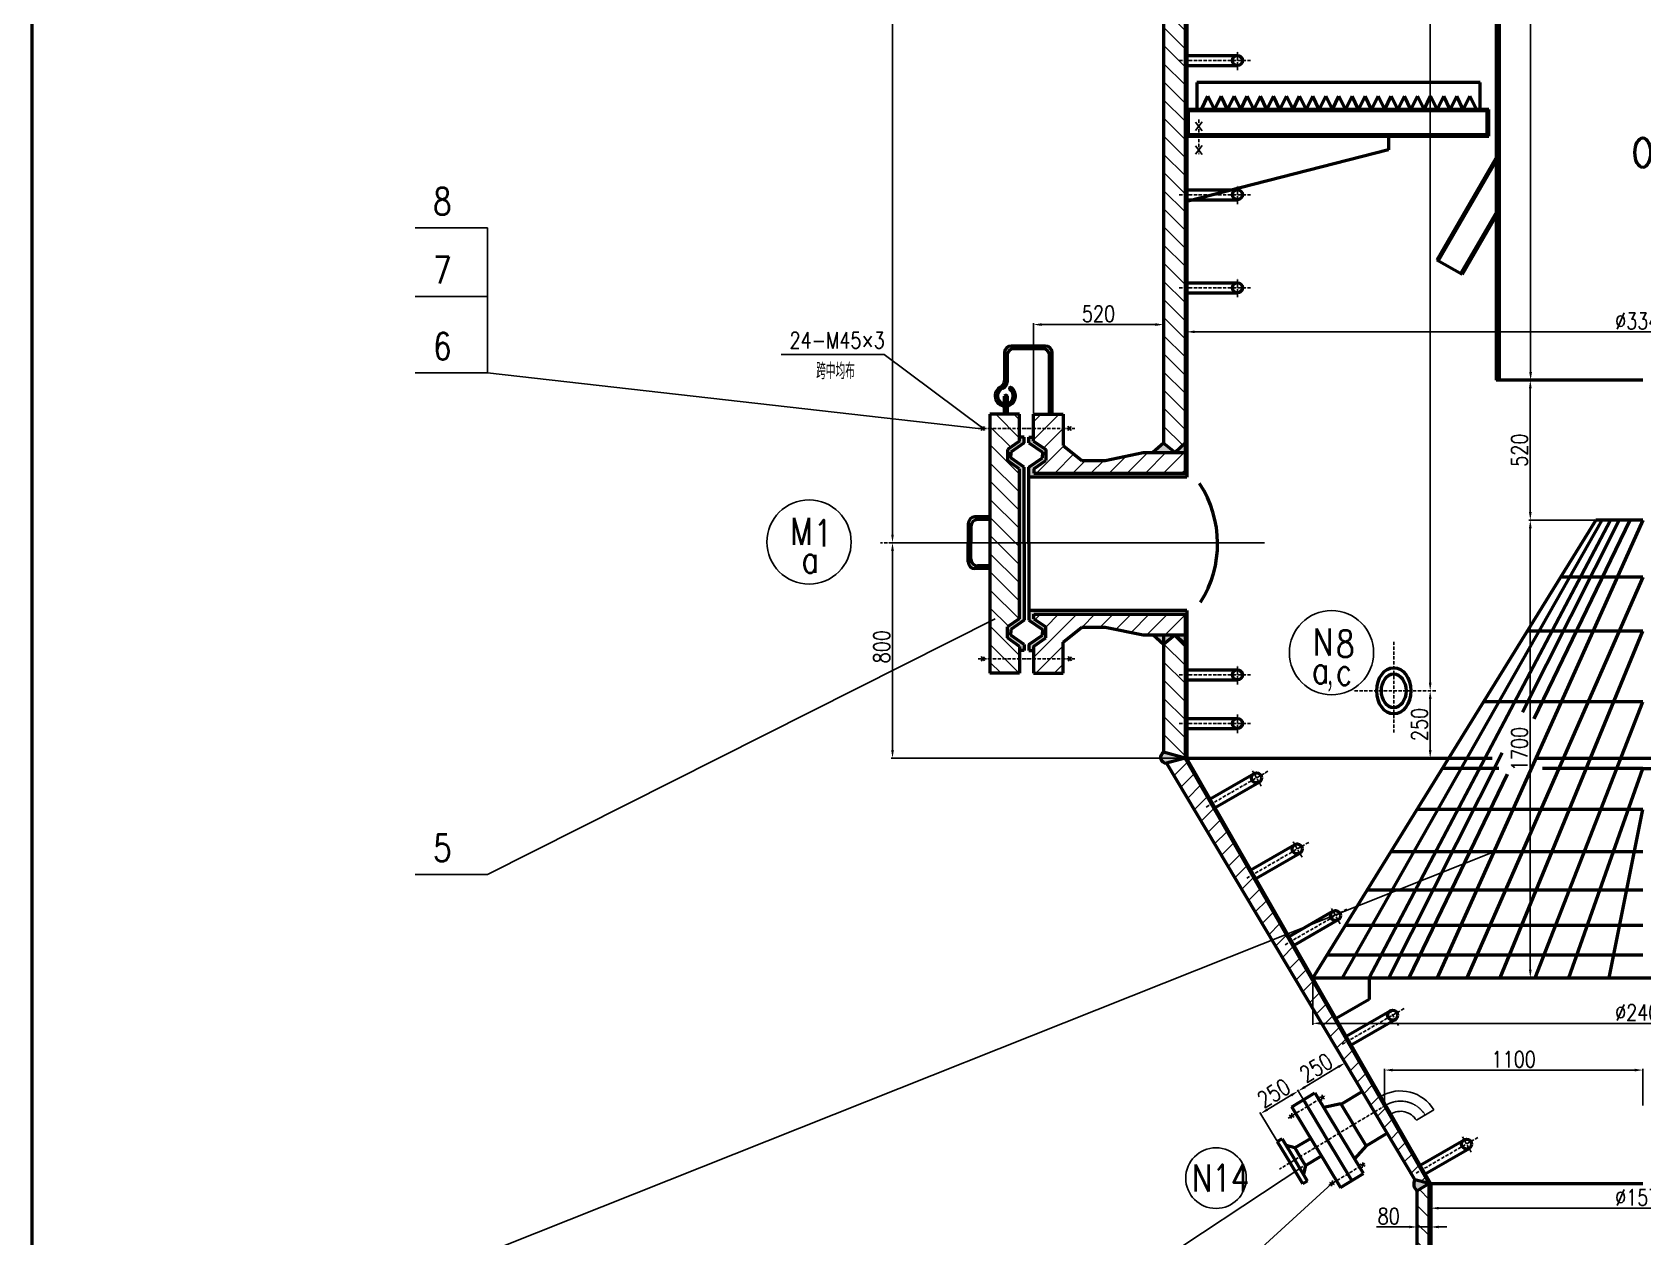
# Model space of a CAD drawing. Header units: millimetres. Extents: x -5045 to 12730, y -27160 to 3914.
# Drawn here: x -5045 to 937, y -21536 to -17061 of the extents above; entities that cross this region are included whole.
import ezdxf

# ---------------------------------------------------------------- set-up
doc = ezdxf.new("R2010")
doc.units = ezdxf.units.MM
doc.linetypes.add('ACAD_ISO10W100', pattern=[18, 12, -3, 0, -3])
doc.linetypes.add('G', pattern=[2, 1.25, -0.25, 0.25, -0.25])
doc.layers.add('中心线', color=1, linetype='ACAD_ISO10W100')
doc.layers.add('细实线', color=3, linetype='Continuous')
doc.layers.add('轮廓线', color=6, linetype='Continuous', lineweight=50)
doc.styles.add('100', font='txt.shx', dxfattribs={"width": 0.8, "height": 100, "bigfont": 'gbcbig.shx'})
doc.styles.get("Standard").update_dxf_attribs({"font": 'txt.shx', "width": 0.8, "height": 60, "bigfont": 'gbcbig.shx'})
doc.dimstyles.new('ISO-25', dxfattribs={"dimtxt": 2.5, "dimasz": 30, "dimexe": 5, "dimexo": 2, "dimgap": 10, "dimtad": 1, "dimdsep": 46, "dimtxsty": 'Standard', "dimcen": 2.5, "dimadec": 0, "dimazin": 0, "dimtfac": 1, "dimtmove": 0, "dimatfit": 3, "dimfxl": 0, "dimarcsym": 0})
pattern_1 = [(135, (936.746, -20573.98), (-33.67596, -33.67596), [])]

# ---------------------------------------------------------------- blocks, each defined once
blk = doc.blocks.new('*D24')
at = {"layer": 'Defpoints', "color": 0}
for p in [(-843.3, -18147.4), (-1326.1, -18480.2), (-843.3, -18480.2)]:
    blk.add_point(p, dxfattribs=at)
at = {"layer": '细实线', "color": 0, "lineweight": -2}
for p, q in [((-1326.1, -18478.2), (-1326.1, -18142.4)), ((-1296.1, -18147.4), (-873.3, -18147.4)), ((-843.3, -18478.2), (-843.3, -18142.4))]:
    blk.add_line(p, q, dxfattribs=at)
at = {"layer": '细实线', "color": 0}
for points in [[(-1296.1, -18142.4), (-1296.1, -18152.4), (-1326.1, -18147.4)], [(-873.3, -18142.4), (-873.3, -18152.4), (-843.3, -18147.4)]]:
    blk.add_solid(points, dxfattribs=at)
at = {"layer": '细实线', "color": 0, "insert": (-1084.7, -18107.4), "char_height": 60, "attachment_point": 5}
blk.add_mtext('520', dxfattribs=at)
blk = doc.blocks.new('*D30')
at = {"layer": 'Defpoints', "color": 0}
for p in [(-343.3, -20994.8), (-134.4, -20946.7), (-309.1, -21051.6)]:
    blk.add_point(p, dxfattribs=at)
at = {"layer": '轮廓线', "color": 0, "lineweight": -2}
for p, q in [((-194.3, -20905.2), (-317.6, -20979.3)), ((-135.4, -20945), (-171.1, -20885.5)), ((-310.1, -21049.9), (-345.8, -20990.5))]:
    blk.add_line(p, q, dxfattribs=at)
at = {"layer": '轮廓线', "color": 0}
for points in [[(-196.9, -20901), (-191.7, -20909.5), (-168.6, -20889.8)], [(-320.1, -20975), (-315, -20983.6), (-343.3, -20994.8)]]:
    blk.add_solid(points, dxfattribs=at)
at = {"layer": '轮廓线', "color": 0, "insert": (-276.5, -20908), "char_height": 60, "attachment_point": 5, "rotation": 31}
blk.add_mtext('250', dxfattribs=at)
blk = doc.blocks.new('*D31')
at = {"layer": 'Defpoints', "color": 0}
for p in [(-309.1, -21051.6), (-483.1, -21078.8), (-420.8, -21182.4)]:
    blk.add_point(p, dxfattribs=at)
at = {"layer": '轮廓线', "color": 0, "lineweight": -2}
for p, q in [((-310.1, -21049.9), (-345.8, -20990.5)), ((-369, -21010.2), (-457.4, -21063.3)), ((-421.8, -21180.7), (-485.7, -21074.5))]:
    blk.add_line(p, q, dxfattribs=at)
at = {"layer": '轮廓线', "color": 0}
for points in [[(-371.6, -21005.9), (-366.4, -21014.5), (-343.3, -20994.8)], [(-459.9, -21059), (-454.8, -21067.6), (-483.1, -21078.8)]]:
    blk.add_solid(points, dxfattribs=at)
at = {"layer": '轮廓线', "color": 0, "insert": (-433.8, -21002.5), "char_height": 60, "attachment_point": 5, "rotation": 31}
blk.add_mtext('250', dxfattribs=at)
blk = doc.blocks.new('*D43')
at = {"layer": 'Defpoints', "color": 0}
for p in [(149.2, -21393.7), (1724.2, -21393.7), (1724.2, -21429.8)]:
    blk.add_point(p, dxfattribs=at)
at = {"layer": '细实线', "color": 0, "lineweight": -2}
for p, q in [((149.2, -21395.7), (149.2, -21434.8)), ((1724.2, -21395.7), (1724.2, -21434.8)), ((179.2, -21429.8), (1694.2, -21429.8))]:
    blk.add_line(p, q, dxfattribs=at)
at = {"layer": '细实线', "color": 0}
for points in [[(179.2, -21424.8), (179.2, -21434.8), (149.2, -21429.8)], [(1694.2, -21424.8), (1694.2, -21434.8), (1724.2, -21429.8)]]:
    blk.add_solid(points, dxfattribs=at)
at = {"layer": '细实线', "color": 0, "insert": (936.7, -21389.8), "char_height": 60, "attachment_point": 5}
blk.add_mtext('%%C1575', dxfattribs=at)
blk = doc.blocks.new('*D44')
at = {"layer": 'Defpoints', "color": 0}
for p in [(99.2, -21470.3), (149.2, -21470.3), (99.2, -21499.5)]:
    blk.add_point(p, dxfattribs=at)
at = {"layer": '细实线', "color": 0, "lineweight": -2}
for p, q in [((99.2, -21472.3), (99.2, -21504.5)), ((149.2, -21472.3), (149.2, -21504.5)), ((69.2, -21499.5), (-52.8, -21499.5)), ((149.2, -21499.5), (99.2, -21499.5)), ((179.2, -21499.5), (209.2, -21499.5))]:
    blk.add_line(p, q, dxfattribs=at)
at = {"layer": '细实线', "color": 0}
for points in [[(69.2, -21494.5), (69.2, -21504.5), (99.2, -21499.5)], [(179.2, -21494.5), (179.2, -21504.5), (149.2, -21499.5)]]:
    blk.add_solid(points, dxfattribs=at)
at = {"layer": '细实线', "color": 0, "insert": (-6.8, -21459.5), "char_height": 60, "attachment_point": 5}
blk.add_mtext('80', dxfattribs=at)
blk = doc.blocks.new('*D45')
at = {"layer": 'Defpoints', "color": 0}
for p in [(936.7, -20916.7), (-22.2, -21049.9), (936.7, -21049.9)]:
    blk.add_point(p, dxfattribs=at)
at = {"layer": '细实线', "color": 0, "lineweight": -2}
for p, q in [((-22.2, -21047.9), (-22.2, -20911.7)), ((7.8, -20916.7), (906.7, -20916.7)), ((936.7, -21047.9), (936.7, -20911.7))]:
    blk.add_line(p, q, dxfattribs=at)
at = {"layer": '细实线', "color": 0}
for points in [[(7.8, -20911.7), (7.8, -20921.7), (-22.2, -20916.7)], [(906.7, -20911.7), (906.7, -20921.7), (936.7, -20916.7)]]:
    blk.add_solid(points, dxfattribs=at)
at = {"layer": '细实线', "color": 0, "insert": (457.3, -20876.7), "char_height": 60, "attachment_point": 5}
blk.add_mtext('1100', dxfattribs=at)
blk = doc.blocks.new('*D46')
at = {"layer": 'Defpoints', "color": 0}
for p in [(-289.2, -20574), (2162.7, -20574), (2162.7, -20743.1)]:
    blk.add_point(p, dxfattribs=at)
at = {"layer": '细实线', "color": 0, "lineweight": -2}
for p, q in [((-289.2, -20576), (-289.2, -20748.1)), ((2162.7, -20576), (2162.7, -20748.1)), ((-259.2, -20743.1), (2132.7, -20743.1))]:
    blk.add_line(p, q, dxfattribs=at)
at = {"layer": '细实线', "color": 0}
for points in [[(-259.2, -20738.1), (-259.2, -20748.1), (-289.2, -20743.1)], [(2132.7, -20738.1), (2132.7, -20748.1), (2162.7, -20743.1)]]:
    blk.add_solid(points, dxfattribs=at)
at = {"layer": '细实线', "color": 0, "insert": (936.7, -20703.1), "char_height": 60, "attachment_point": 5}
blk.add_mtext('%%C2400', dxfattribs=at)
blk = doc.blocks.new('*D50')
at = {"layer": 'Defpoints', "color": 0}
for p in [(518.9, -18874), (849.2, -18874), (748.5, -20574)]:
    blk.add_point(p, dxfattribs=at)
at = {"layer": '细实线', "color": 0, "lineweight": -2}
for p, q in [((847.2, -18874), (513.9, -18874)), ((518.9, -20544), (518.9, -18904)), ((746.5, -20574), (513.9, -20574))]:
    blk.add_line(p, q, dxfattribs=at)
at = {"layer": '细实线', "color": 0}
for points in [[(513.9, -18904), (523.9, -18904), (518.9, -18874)], [(513.9, -20544), (523.9, -20544), (518.9, -20574)]]:
    blk.add_solid(points, dxfattribs=at)
at = {"layer": '细实线', "color": 0, "insert": (478.9, -19724), "char_height": 60, "attachment_point": 5, "rotation": 90}
blk.add_mtext('1700', dxfattribs=at)
blk = doc.blocks.new('*D52')
at = {"layer": 'Defpoints', "color": 0}
for p in [(518.9, -18354), (518.9, -18354), (518.9, -18874)]:
    blk.add_point(p, dxfattribs=at)
at = {"layer": '细实线', "color": 0, "lineweight": -2}
for p, q in [((516.9, -18354), (513.9, -18354)), ((518.9, -18844), (518.9, -18384)), ((520.9, -18874), (523.9, -18874))]:
    blk.add_line(p, q, dxfattribs=at)
at = {"layer": '细实线', "color": 0}
for points in [[(513.9, -18384), (523.9, -18384), (518.9, -18354)], [(513.9, -18844), (523.9, -18844), (518.9, -18874)]]:
    blk.add_solid(points, dxfattribs=at)
at = {"layer": '细实线', "color": 0, "insert": (478.9, -18614), "char_height": 60, "attachment_point": 5, "rotation": 90}
blk.add_mtext('520', dxfattribs=at)
blk = doc.blocks.new('*D53')
at = {"layer": 'Defpoints', "color": 0}
for p in [(147.2, -19508), (147.2, -19508), (147.2, -19758)]:
    blk.add_point(p, dxfattribs=at)
at = {"layer": '细实线', "color": 0, "lineweight": -2}
for p, q in [((145.2, -19508), (142.2, -19508)), ((147.2, -19728), (147.2, -19538)), ((145.2, -19758), (142.2, -19758))]:
    blk.add_line(p, q, dxfattribs=at)
at = {"layer": '细实线', "color": 0}
for points in [[(142.2, -19538), (152.2, -19538), (147.2, -19508)], [(142.2, -19728), (152.2, -19728), (147.2, -19758)]]:
    blk.add_solid(points, dxfattribs=at)
at = {"layer": '细实线', "color": 0, "insert": (107.2, -19633), "char_height": 60, "attachment_point": 5, "rotation": 90}
blk.add_mtext('250', dxfattribs=at)
blk = doc.blocks.new('*D54')
at = {"layer": 'Defpoints', "color": 0}
for p in [(139.8, -14008), (147.2, -14008), (147.2, -19508)]:
    blk.add_point(p, dxfattribs=at)
at = {"layer": '细实线', "color": 0, "lineweight": -2}
for p, q in [((141.8, -14008), (152.2, -14008)), ((147.2, -19478), (147.2, -14038)), ((145.2, -19508), (142.2, -19508))]:
    blk.add_line(p, q, dxfattribs=at)
at = {"layer": '细实线', "color": 0}
for points in [[(142.2, -14038), (152.2, -14038), (147.2, -14008)], [(142.2, -19478), (152.2, -19478), (147.2, -19508)]]:
    blk.add_solid(points, dxfattribs=at)
at = {"layer": '细实线', "color": 0, "insert": (94.4, -16872.5), "char_height": 60, "attachment_point": 5, "rotation": 90}
blk.add_mtext('5500', dxfattribs=at)
blk = doc.blocks.new('*D63')
at = {"layer": 'Defpoints', "color": 0}
for p in [(-757.3, -18150), (-757.3, -18174.4), (2630.7, -18150)]:
    blk.add_point(p, dxfattribs=at)
at = {"layer": '细实线', "color": 0, "lineweight": -2}
for p, q in [((-757.3, -18152), (-757.3, -18179.4)), ((2600.7, -18174.4), (-727.3, -18174.4)), ((2630.7, -18152), (2630.7, -18179.4))]:
    blk.add_line(p, q, dxfattribs=at)
at = {"layer": '细实线', "color": 0}
for points in [[(-727.3, -18169.4), (-727.3, -18179.4), (-757.3, -18174.4)], [(2600.7, -18169.4), (2600.7, -18179.4), (2630.7, -18174.4)]]:
    blk.add_solid(points, dxfattribs=at)
at = {"layer": '细实线', "color": 0, "insert": (936.7, -18134.4), "char_height": 60, "attachment_point": 5}
blk.add_mtext('%%C3340', dxfattribs=at)
blk = doc.blocks.new('*D70')
at = {"layer": 'Defpoints', "color": 0}
for p in [(852.6, -11805), (520.1, -18354), (852.6, -18354)]:
    blk.add_point(p, dxfattribs=at)
at = {"layer": '细实线', "color": 0, "lineweight": -2}
for p, q in [((850.6, -11805), (515.1, -11805)), ((520.1, -11835), (520.1, -18324)), ((850.6, -18354), (515.1, -18354))]:
    blk.add_line(p, q, dxfattribs=at)
at = {"layer": '细实线', "color": 0}
for points in [[(515.1, -11835), (525.1, -11835), (520.1, -11805)], [(515.1, -18324), (525.1, -18324), (520.1, -18354)]]:
    blk.add_solid(points, dxfattribs=at)
at = {"layer": '细实线', "color": 0, "insert": (480.1, -15079.5), "char_height": 60, "attachment_point": 5, "rotation": 90}
blk.add_mtext('6549', dxfattribs=at)
blk = doc.blocks.new('*D73')
at = {"layer": 'Defpoints', "color": 0}
for p in [(-1849.9, -18958), (-466.7, -18958), (-466.7, -19758)]:
    blk.add_point(p, dxfattribs=at)
at = {"layer": '细实线', "color": 0, "lineweight": -2}
for p, q in [((-468.7, -18958), (-1854.9, -18958)), ((-1849.9, -19728), (-1849.9, -18988)), ((-468.7, -19758), (-1854.9, -19758))]:
    blk.add_line(p, q, dxfattribs=at)
at = {"layer": '细实线', "color": 0}
for points in [[(-1854.9, -18988), (-1844.9, -18988), (-1849.9, -18958)], [(-1854.9, -19728), (-1844.9, -19728), (-1849.9, -19758)]]:
    blk.add_solid(points, dxfattribs=at)
at = {"layer": '细实线', "color": 0, "insert": (-1889.9, -19344.2), "char_height": 60, "attachment_point": 5, "rotation": 90}
blk.add_mtext('800', dxfattribs=at)
blk = doc.blocks.new('*D74')
at = {"layer": 'Defpoints', "color": 0}
for p in [(-1849.9, -14098), (-1598.5, -14098), (-466.7, -18958)]:
    blk.add_point(p, dxfattribs=at)
at = {"layer": '细实线', "color": 0, "lineweight": -2}
for p, q in [((-1600.5, -14098), (-1854.9, -14098)), ((-1849.9, -18928), (-1849.9, -14128)), ((-468.7, -18958), (-1854.9, -18958))]:
    blk.add_line(p, q, dxfattribs=at)
at = {"layer": '细实线', "color": 0}
for points in [[(-1854.9, -14128), (-1844.9, -14128), (-1849.9, -14098)], [(-1854.9, -18928), (-1844.9, -18928), (-1849.9, -18958)]]:
    blk.add_solid(points, dxfattribs=at)
at = {"layer": '细实线', "color": 0, "insert": (-1889.9, -16528), "char_height": 60, "attachment_point": 5, "rotation": 90}
blk.add_mtext('4860', dxfattribs=at)

msp = doc.modelspace()

# ---------------------------------------------------------------- hatches: boundary and pattern name
at = {"layer": '细实线'}
h = msp.add_hatch(dxfattribs=at)
h.set_pattern_fill('ANSI31', scale=15, angle=90, style=0)
h.set_pattern_definition(pattern_1)
h.paths.add_polyline_path([(-763.253, -14475.336), (-799.586, -14439.778), (-843.25, -14475.335), (-843.25, -18587.565), (-799.585, -18623.123), (-763.254, -18587.566)])
for points in [[(-757.25, -16415.508), (-763.253, -16415.508), (-763.254, -18699.437), (-1324.462, -18699.437), (-1324.462, -18682.777), (-1280.735, -18652.273), (-1280.735, -18611.773), (-1326.061, -18580.153), (-1326.061, -18565.326), (-1343.25, -18565.326), (-1343.25, -18586.45), (-1293.425, -18621.209), (-1293.425, -18632.023), (-1293.425, -18642.836), (-1343.25, -18677.595), (-1343.25, -18713.64), (-757.25, -18713.64)], [(-661.115, -19925.592), (-757.25, -19757.978), (-763.25, -19757.978), (-665.623, -19928.194)], [(-367.737, -20437.106), (-372.244, -20439.708), (-160.122, -20809.548), (-155.615, -20806.945)], [(118.97, -21285.692), (114.463, -21288.294), (143.246, -21338.478), (149.246, -21338.478)]]:
    msp.add_hatch(color=7, dxfattribs=at).paths.add_polyline_path(points)
h = msp.add_hatch(dxfattribs=at)
h.set_pattern_fill('ANSI31', scale=15, angle=90, style=0)
h.set_pattern_definition([(135, (-843.25, -23817.98), (-33.67596, -33.67596), [])])
h.paths.add_polyline_path([(-1379.356, -18682.777), (-1423.083, -18652.273), (-1423.083, -18611.773), (-1377.758, -18580.153), (-1377.758, -18533.435), (-1487.822, -18533.435), (-1487.822, -18957.978), (-1379.356, -18957.978)])
h.paths.add_polyline_path([(-1379.356, -18957.978), (-1487.822, -18957.978), (-1487.822, -19389.465), (-1377.758, -19389.465), (-1377.758, -19342.748), (-1423.083, -19311.128), (-1423.083, -19270.628), (-1379.356, -19240.123)])
h.paths.add_polyline_path([(-1377.758, -19389.465), (-1487.822, -19389.465), (-1487.822, -19442.704), (-1377.758, -19442.704)])
h.paths.add_polyline_path([(-1377.758, -18480.196), (-1487.822, -18480.196), (-1487.822, -18533.435), (-1377.758, -18533.435)])
h = msp.add_hatch(dxfattribs=at)
h.set_pattern_fill('ANSI31', scale=15, style=0)
h.set_pattern_definition([(45, (-843.25, -23817.98), (-33.67596, 33.67596), [])])
h.paths.add_polyline_path([(-763.252, -18623.123), (-918.657, -18623.123), (-1060.358, -18652.022), (-1146.307, -18652.022), (-1215.996, -18596.294), (-1215.996, -18533.435), (-1326.061, -18533.435), (-1326.061, -18580.153), (-1280.735, -18611.773), (-1280.735, -18652.273), (-1324.462, -18682.777), (-1324.462, -18699.437), (-763.252, -18699.437)])
h.paths.add_polyline_path([(-763.252, -19223.464), (-1324.462, -19223.464), (-1324.462, -19240.123), (-1280.735, -19270.628), (-1280.735, -19311.128), (-1326.061, -19342.748), (-1326.061, -19389.465), (-1215.996, -19389.465), (-1215.996, -19326.606), (-1146.307, -19270.879), (-1060.358, -19270.879), (-918.657, -19299.778), (-763.252, -19299.778)])
h.paths.add_polyline_path([(-1215.996, -19389.465), (-1326.061, -19389.465), (-1326.061, -19442.704), (-1215.996, -19442.704)])
h.paths.add_polyline_path([(-1215.996, -18480.196), (-1326.061, -18480.196), (-1326.061, -18533.435), (-1215.996, -18533.435)])
h = msp.add_hatch(color=7, dxfattribs=at)
h.paths.add_polyline_path([(-757.25, -19209.261), (-1343.25, -19209.261), (-1343.25, -19245.306), (-1293.425, -19280.065), (-1293.425, -19290.878), (-1293.425, -19301.691), (-1343.25, -19336.45), (-1343.25, -19357.574), (-1326.061, -19357.574), (-1326.061, -19342.748), (-1280.735, -19311.128), (-1280.735, -19270.628), (-1324.462, -19240.123), (-1324.462, -19223.464), (-763.254, -19223.464), (-763.254, -19757.972), (-763.25, -19757.978), (-757.25, -19757.978)])
h.paths.add_polyline_path([(-832.168, -19776.569), (-763.254, -19757.978), (-843.25, -19735.962, 0.77865816)])
h = msp.add_hatch(dxfattribs=at)
h.set_pattern_fill('ANSI31', scale=15, angle=90, style=0)
h.set_pattern_definition(pattern_1)
h.paths.add_polyline_path([(-763.254, -19335.334), (-799.585, -19299.778), (-843.25, -19335.336), (-843.25, -19735.962), (-763.254, -19757.978)])
h = msp.add_hatch(dxfattribs=at)
h.set_pattern_fill('ANSI31', scale=15, style=0)
h.set_pattern_definition([(45, (936.746, -20573.98), (-33.676, 33.676), [])])
h.paths.add_polyline_path([(-763.25, -19757.98), (-763.254, -19757.978), (-832.168, -19776.569), (-59.471, -21072.323), (-22.241, -21049.947)])
h.paths.add_polyline_path([(-22.241, -21049.947), (-59.471, -21072.323), (90.594, -21323.97), (143.246, -21338.478)])
h = msp.add_hatch(color=7, dxfattribs=at)
h.paths.add_polyline_path([(-661.115, -19925.592), (-665.623, -19928.194), (-514.256, -20192.106), (-509.749, -20189.504)])
h.paths.add_polyline_path([(-509.749, -20189.504), (-514.256, -20192.106), (-372.244, -20439.708), (-367.737, -20437.106)])
h = msp.add_hatch(color=7, dxfattribs=at)
h.paths.add_polyline_path([(149.246, -21338.478), (143.246, -21338.478), (143.246, -21665.878), (149.246, -21665.878)])
h.paths.add_polyline_path([(143.246, -21338.478), (90.594, -21323.97, 0.40841955), (99.246, -21365.399)])
h.paths.add_polyline_path([(-17.779, -21047.265), (-22.241, -21049.947), (114.463, -21288.294), (118.97, -21285.692)])
h.paths.add_polyline_path([(-155.615, -20806.945), (-160.122, -20809.548), (-22.241, -21049.947), (-17.891, -21047.333, -0.00030719), (-17.779, -21047.265)])
h = msp.add_hatch(dxfattribs=at)
h.set_pattern_fill('ANSI31', scale=15, angle=90, style=0)
h.set_pattern_definition(pattern_1)
h.paths.add_polyline_path([(143.246, -21338.478), (99.246, -21365.399), (99.246, -21642.319), (143.246, -21665.878)])
h.paths.add_polyline_path([(1774.246, -21365.399), (1730.246, -21338.478), (1730.246, -21665.878), (1774.246, -21642.319)])
at = {"layer": '轮廓线'}
h = msp.add_hatch(color=7, dxfattribs=at)
h.paths.add_polyline_path([(-763.252, -19209.261), (-1343.25, -19209.261), (-1343.25, -19245.306), (-1293.425, -19280.065), (-1293.425, -19290.878), (-1293.425, -19301.691), (-1343.25, -19336.45), (-1343.25, -19357.574), (-1326.061, -19357.574), (-1326.061, -19342.748), (-1280.735, -19311.128), (-1280.735, -19270.628), (-1324.462, -19240.123), (-1324.462, -19223.464), (-763.252, -19223.464)])
h.paths.add_polyline_path([(-1360.568, -18961.45), (-1360.568, -18957.978), (-1379.356, -18957.978), (-1379.356, -19240.123), (-1423.083, -19270.628), (-1423.083, -19311.128), (-1377.758, -19342.748), (-1377.758, -19357.574), (-1360.568, -19357.574), (-1360.568, -19336.45), (-1410.394, -19301.691), (-1410.394, -19290.878), (-1410.394, -19280.065), (-1360.568, -19245.306)])
h.paths.add_polyline_path([(-1360.568, -18677.595), (-1410.394, -18642.836), (-1410.394, -18632.023), (-1410.394, -18621.209), (-1360.568, -18586.45), (-1360.568, -18565.326), (-1377.758, -18565.326), (-1377.758, -18580.153), (-1423.083, -18611.773), (-1423.083, -18652.273), (-1379.356, -18682.777), (-1379.356, -18957.978), (-1360.568, -18957.978)])
h = msp.add_hatch(color=7, dxfattribs=at)
h.paths.add_polyline_path([(-763.252, -18587.565), (-763.252, -18623.123), (-799.585, -18623.123)])
h.paths.add_polyline_path([(-843.25, -18587.565), (-799.585, -18623.123), (-882.583, -18623.123)])
h = msp.add_hatch(color=7, dxfattribs=at)
h.paths.add_polyline_path([(-763.252, -19335.336), (-763.252, -19299.778), (-799.585, -19299.778)])
h.paths.add_polyline_path([(-843.25, -19335.336), (-799.585, -19299.778), (-882.583, -19299.778)])

# ---------------------------------------------------------------- linework, layer by layer
at = {"layer": '中心线', "color": 7}
for p, q in [((-785.187, -17166.826), (-518.262, -17166.826)), ((-568.807, -17202.237), (-568.807, -17132.881)), ((-712.509, -17385.869), (-712.509, -17514.327)), ((-568.807, -17700.398), (-568.807, -17631.042)), ((-785.187, -17664.987), (-518.262, -17664.987)), ((-568.807, -18046.083), (-568.807, -17976.727)), ((-785.187, -18010.672), (-518.262, -18010.672)), ((-1531.453, -18533.435), (-1343.967, -18533.435)), ((-1172.366, -18533.435), (-1359.851, -18533.435)), ((-529.693, -18957.978), (-1894.557, -18957.978)), ((11.748, -19663.232), (11.748, -19323.995)), ((-1531.453, -19389.465), (-1343.967, -19389.465)), ((-1172.366, -19389.465), (-1359.851, -19389.465)), ((-568.807, -19484.053), (-568.807, -19414.697)), ((-785.187, -19448.642), (-518.262, -19448.642)), ((167.895, -19507.978), (-138.695, -19507.978)), ((-568.807, -19664.591), (-568.807, -19595.236)), ((-785.187, -19629.181), (-518.262, -19629.181)), ((-685.31, -19939.56), (-454.145, -19806.098)), ((-480.214, -19862.037), (-514.892, -19801.973)), ((-533.989, -20203.499), (-302.825, -20070.036)), ((-328.893, -20125.975), (-363.571, -20065.912)), ((-391.977, -20451.101), (-160.813, -20317.638)), ((-186.881, -20373.577), (-221.559, -20313.513)), ((-179.809, -20820.914), (51.355, -20687.451)), ((29.626, -20751.241), (-5.052, -20691.177)), ((-17.697, -21047.216), (-412.241, -21284.342)), ((-380.026, -21094.718), (-240.639, -21010.966)), ((94.776, -21299.66), (325.94, -21166.198)), ((299.872, -21222.137), (265.194, -21162.073)), ((-229.652, -21344.983), (-90.265, -21261.231))]:
    msp.add_line(p, q, dxfattribs=at)
at = {"layer": '细实线', "color": 7}
for p, q in [((-725.103, -17426.347), (-699.915, -17394.689)), ((-725.103, -17396.151), (-699.915, -17427.809)), ((-725.103, -17513.978), (-699.915, -17482.32)), ((-725.103, -17483.782), (-699.915, -17515.44)), ((-3354.112, -17787.873), (-3622.747, -17787.873)), ((-3354.112, -17787.873), (-3354.112, -18326.092)), ((-3354.112, -17787.873), (-3354.112, -18326.092)), ((-3354.112, -18042.64), (-3622.747, -18042.64)), ((-1880.28, -18258.195), (-2263.876, -18258.195)), ((-1514.041, -18532.704), (-1880.28, -18258.195)), ((-3354.112, -18326.092), (-3622.747, -18326.092)), ((-1531.453, -18533.435), (-3354.112, -18326.092)), ((-1507.744, -18540.618), (-1520.338, -18524.789)), ((-1507.744, -18525.521), (-1520.338, -18541.35)), ((-1185.902, -18540.618), (-1198.496, -18524.789)), ((-1185.902, -18525.521), (-1198.496, -18541.35)), ((-1469.223, -19240.608), (-3354.112, -20189.88)), ((-1507.746, -19396.649), (-1520.339, -19380.82)), ((-1184.899, -19396.649), (-1197.492, -19380.82)), ((-1507.746, -19381.551), (-1520.339, -19397.38)), ((-1184.899, -19381.551), (-1197.492, -19397.38)), ((383.108, -20106.027), (-3676.413, -21721.462)), ((-3354.112, -20189.88), (-3622.747, -20189.88)), ((-264.232, -21016.335), (-245.284, -21023.417)), ((-256.456, -21029.277), (-253.813, -21009.222)), ((-377.06, -21084.129), (-358.113, -21091.211)), ((-369.284, -21097.071), (-366.642, -21077.016)), ((160.555, -21064.176), (95.729, -21103.127)), ((-326.461, -21275.088), (-3354.112, -23275.458)), ((-113.858, -21266.6), (-94.91, -21273.682)), ((-106.082, -21279.541), (-103.439, -21259.487)), ((-217.65, -21337.771), (-3354.112, -24197.707)), ((-226.686, -21334.394), (-207.739, -21341.476)), ((-218.91, -21347.335), (-216.268, -21327.281))]:
    msp.add_line(p, q, dxfattribs=at)
for centre, radius in [((-2159.761, -18955.151), 156.4), ((-219.358, -19366.254), 156.4), ((-648.384, -21317.995), 112.541)]:
    msp.add_circle(centre, radius, dxfattribs=at)
for radius, end in [(144.158, 120.6927444), (68.53, 121.6379646)]:
    msp.add_arc((36.987, -21138.423), radius, 31, end, dxfattribs=at)
at = {"layer": '细实线', "color": 7, "linetype": 'G'}
msp.add_arc((36.987, -21138.423), 106.344, 31, 121, dxfattribs=at)
at = {"layer": '轮廓线', "color": 7}
for p, q in [((-5045.153, -27159.717), (-5045.153, 3913.693)), ((392.746, -11829.98), (392.746, -18353.98)), ((402.746, -11829.98), (402.746, -18353.98)), ((-763.253, -14349.261), (-763.254, -18699.437)), ((-757.25, -14349.261), (-757.25, -18713.64)), ((-843.25, -14475.335), (-843.25, -18587.565)), ((-757.25, -17148.295), (-568.807, -17148.295)), ((-757.25, -17185.358), (-568.807, -17185.358)), ((-719.355, -17247.978), (-719.355, -17347.978)), ((332.713, -17247.978), (-719.355, -17247.978)), ((332.713, -17347.978), (332.713, -17247.978)), ((-702.62, -17347.978), (-678.299, -17299.032)), ((-653.979, -17347.978), (-678.299, -17299.032)), ((-653.979, -17347.978), (-629.658, -17299.032)), ((-605.338, -17347.978), (-629.658, -17299.032)), ((-605.338, -17347.978), (-581.017, -17299.032)), ((-556.697, -17347.978), (-581.017, -17299.032)), ((-556.697, -17347.978), (-532.376, -17299.032)), ((-508.055, -17347.978), (-532.376, -17299.032)), ((-508.055, -17347.978), (-483.735, -17299.032)), ((-459.414, -17347.978), (-483.735, -17299.032)), ((-459.414, -17347.978), (-435.094, -17299.032)), ((-410.773, -17347.978), (-435.094, -17299.032)), ((-410.773, -17347.978), (-386.452, -17299.032)), ((-362.132, -17347.978), (-386.452, -17299.032)), ((-362.132, -17347.978), (-337.811, -17299.032)), ((-313.491, -17347.978), (-337.811, -17299.032)), ((-313.491, -17347.978), (-289.17, -17299.032)), ((-264.849, -17347.978), (-289.17, -17299.032)), ((-264.849, -17347.978), (-240.529, -17299.032)), ((-216.208, -17347.978), (-240.529, -17299.032)), ((-216.208, -17347.978), (-191.888, -17299.032)), ((-167.567, -17347.978), (-191.888, -17299.032)), ((-167.567, -17347.978), (-143.247, -17299.032)), ((-118.926, -17347.978), (-143.247, -17299.032)), ((-118.926, -17347.978), (-94.605, -17299.032)), ((-70.285, -17347.978), (-94.605, -17299.032)), ((-70.285, -17347.978), (-45.964, -17299.032)), ((-21.644, -17347.978), (-45.964, -17299.032)), ((-21.644, -17347.978), (2.677, -17299.032)), ((26.998, -17347.978), (2.677, -17299.032)), ((26.998, -17347.978), (51.318, -17299.032)), ((75.639, -17347.978), (51.318, -17299.032)), ((75.639, -17347.978), (99.959, -17299.032)), ((124.28, -17347.978), (99.959, -17299.032)), ((124.28, -17347.978), (148.601, -17299.032)), ((172.921, -17347.978), (148.601, -17299.032)), ((172.921, -17347.978), (197.242, -17299.032)), ((221.562, -17347.978), (197.242, -17299.032)), ((221.562, -17347.978), (245.883, -17299.032)), ((270.203, -17347.978), (245.883, -17299.032)), ((270.203, -17347.978), (294.524, -17299.032)), ((318.845, -17347.978), (294.524, -17299.032)), ((364.627, -17347.978), (-757.25, -17347.978)), ((-751.25, -17353.978), (-751.25, -17441.978)), ((358.627, -17353.978), (-751.25, -17353.978)), ((-666.98, -17347.978), (-666.98, -17353.978)), ((278.734, -17347.978), (278.734, -17353.978)), ((358.627, -17441.978), (358.627, -17353.978)), ((364.627, -17447.978), (364.627, -17347.978)), ((-757.25, -17447.978), (-7.25, -17447.978)), ((-751.25, -17441.978), (358.627, -17441.978)), ((-666.98, -17441.978), (-666.98, -17447.978)), ((-7.25, -17447.978), (364.627, -17447.978)), ((-7.25, -17447.978), (-7.25, -17497.978)), ((278.734, -17441.978), (278.734, -17447.978)), ((-7.25, -17497.978), (-757.25, -17689.912)), ((402.746, -17507.991), (171.966, -17907.713)), ((402.746, -17519.991), (177.162, -17910.713)), ((392.746, -17537.312), (392.746, -17729.312)), ((-757.25, -17646.456), (-568.807, -17646.456)), ((-757.25, -17683.519), (-568.807, -17683.519)), ((402.746, -17711.991), (260.301, -17958.713)), ((402.746, -17723.991), (265.497, -17961.713)), ((265.497, -17961.713), (171.966, -17907.713)), ((-757.25, -17992.14), (-568.807, -17992.14)), ((-757.25, -18029.203), (-568.807, -18029.203)), ((-1281.406, -18227.33), (-1409.293, -18227.33)), ((-1291.406, -18237.33), (-1399.293, -18237.33)), ((-1434.293, -18252.33), (-1434.293, -18356.718)), ((-1424.293, -18262.33), (-1424.293, -18361.231)), ((-1266.406, -18480.196), (-1266.406, -18262.33)), ((-1256.406, -18480.196), (-1256.406, -18252.33)), ((936.746, -18353.98), (392.746, -18353.98)), ((-1433.729, -18480.196), (-1433.729, -18413.692)), ((-1423.556, -18413.692), (-1423.556, -18480.196)), ((-1487.822, -18480.196), (-1487.822, -19442.704)), ((-1377.758, -18480.196), (-1487.822, -18480.196)), ((-1377.758, -18580.153), (-1377.758, -18480.196)), ((-1326.061, -18580.153), (-1326.061, -18480.196)), ((-1326.061, -18480.196), (-1215.996, -18480.196)), ((-1215.996, -18480.196), (-1215.996, -18596.294)), ((-1377.758, -18580.153), (-1423.083, -18611.773)), ((-1360.568, -18586.45), (-1410.394, -18621.209)), ((-1360.568, -18565.326), (-1377.758, -18565.326)), ((-1360.568, -18586.45), (-1360.568, -18565.326)), ((-1343.25, -18565.326), (-1326.061, -18565.326)), ((-1343.25, -18586.45), (-1343.25, -18565.326)), ((-1343.25, -18586.45), (-1293.425, -18621.209)), ((-1326.061, -18580.153), (-1280.735, -18611.773)), ((-1215.996, -18596.294), (-1146.307, -18652.022)), ((-843.25, -18587.565), (-882.583, -18623.123)), ((-799.585, -18623.123), (-843.25, -18587.565)), ((-763.252, -18587.565), (-799.585, -18623.123)), ((-1423.083, -18611.773), (-1423.083, -18652.273)), ((-1379.356, -18682.777), (-1423.083, -18652.273)), ((-1410.394, -18621.209), (-1410.394, -18632.023)), ((-1410.394, -18642.836), (-1410.394, -18632.023)), ((-1360.568, -18677.595), (-1410.394, -18642.836)), ((-1343.25, -18677.595), (-1293.425, -18642.836)), ((-1324.462, -18682.777), (-1280.735, -18652.273)), ((-1293.425, -18621.209), (-1293.425, -18632.023)), ((-1293.425, -18642.836), (-1293.425, -18632.023)), ((-1280.735, -18611.773), (-1280.735, -18652.273)), ((-1146.307, -18652.022), (-1060.358, -18652.022)), ((-1060.358, -18652.022), (-918.657, -18623.123)), ((-918.657, -18623.123), (-763.252, -18623.123)), ((-1379.356, -18682.777), (-1379.356, -19240.123)), ((-1360.568, -18961.45), (-1360.568, -18677.595)), ((-1343.25, -18961.45), (-1343.25, -18677.595)), ((-757.25, -18713.64), (-1343.25, -18713.64)), ((-1324.462, -18682.777), (-1324.462, -18699.437)), ((-1324.462, -18699.437), (-763.252, -18699.437)), ((-1568.71, -18887.095), (-1568.71, -18957.978)), ((-1558.71, -18897.095), (-1558.71, -18957.978)), ((-1487.822, -18862.095), (-1543.71, -18862.095)), ((-1487.822, -18872.095), (-1533.71, -18872.095)), ((761.746, -18873.98), (-289.233, -20573.98)), ((785.218, -18873.98), (-179.227, -20573.98)), ((817.236, -18873.98), (-79.985, -20573.98)), ((936.746, -18873.98), (172.827, -20573.98)), ((849.246, -18873.98), (490.457, -19586.729)), ((889.1, -18873.98), (532.064, -19612.562)), ((936.746, -18873.98), (761.746, -18873.98)), ((-1568.71, -19028.862), (-1568.71, -18957.978)), ((-1558.71, -19018.862), (-1558.71, -18957.978)), ((-1360.568, -18961.45), (-1360.568, -19245.306)), ((-1343.25, -18961.45), (-1343.25, -19245.306)), ((-1487.822, -19053.862), (-1543.71, -19053.862)), ((-1487.822, -19043.862), (-1533.71, -19043.862)), ((936.746, -19085.644), (283.294, -20573.98)), ((936.744, -19085.644), (630.889, -19085.646)), ((-1379.356, -19240.123), (-1423.083, -19270.628)), ((-1360.568, -19245.306), (-1410.394, -19280.065)), ((-757.25, -19209.261), (-1343.25, -19209.261)), ((-1343.25, -19245.306), (-1293.425, -19280.065)), ((-1324.462, -19223.464), (-763.252, -19223.464)), ((-1324.462, -19240.123), (-1324.462, -19223.464)), ((-1324.462, -19240.123), (-1280.735, -19270.628)), ((-763.254, -19223.464), (-763.254, -19757.978)), ((-757.25, -19209.261), (-757.25, -19757.978)), ((-1423.083, -19311.128), (-1423.083, -19270.628)), ((-1377.758, -19342.748), (-1423.083, -19311.128)), ((-1410.394, -19280.065), (-1410.394, -19290.878)), ((-1410.394, -19301.691), (-1410.394, -19290.878)), ((-1360.568, -19336.45), (-1410.394, -19301.691)), ((-1343.25, -19336.45), (-1293.425, -19301.691)), ((-1326.061, -19342.748), (-1280.735, -19311.128)), ((-1293.425, -19280.065), (-1293.425, -19290.878)), ((-1293.425, -19301.691), (-1293.425, -19290.878)), ((-1280.735, -19311.128), (-1280.735, -19270.628)), ((-1215.996, -19326.606), (-1146.307, -19270.879)), ((-1146.307, -19270.879), (-1060.358, -19270.879)), ((-1060.358, -19270.879), (-918.657, -19299.778)), ((-918.657, -19299.778), (-763.252, -19299.778)), ((-843.25, -19335.336), (-882.583, -19299.778)), ((-799.585, -19299.778), (-843.25, -19335.336)), ((-843.25, -19299.778), (-843.25, -19735.962)), ((-763.252, -19335.336), (-799.585, -19299.778)), ((407.57, -20573.98), (936.746, -19285.78)), ((936.746, -19285.78), (507.162, -19285.783)), ((-1377.758, -19342.748), (-1377.758, -19442.704)), ((-1360.568, -19357.574), (-1377.758, -19357.574)), ((-1360.568, -19336.45), (-1360.568, -19357.574)), ((-1343.25, -19336.45), (-1343.25, -19357.574)), ((-1343.25, -19357.574), (-1326.061, -19357.574)), ((-1326.061, -19342.748), (-1326.061, -19442.704)), ((-1215.996, -19442.704), (-1215.996, -19326.606)), ((-757.25, -19430.111), (-568.807, -19430.111)), ((-1377.758, -19442.704), (-1487.822, -19442.704)), ((-1326.061, -19442.704), (-1215.996, -19442.704)), ((-757.25, -19467.174), (-568.807, -19467.174)), ((936.748, -19548.98), (344.448, -19548.984)), ((536.746, -20573.98), (936.746, -19548.98)), ((-757.25, -19610.649), (-568.807, -19610.649)), ((-757.25, -19647.712), (-568.807, -19647.712)), ((-763.254, -19757.978), (-843.25, -19735.962)), ((414.419, -19737.781), (-6.512, -20573.98)), ((-763.254, -19757.978), (-832.168, -19776.569)), ((-832.168, -19776.569), (90.594, -21323.97)), ((-763.25, -19757.978), (377.287, -19757.978)), ((143.246, -21338.478), (-763.25, -19757.978)), ((149.246, -21338.478), (-757.25, -19757.978)), ((402.111, -19795.984), (191.749, -19795.986)), ((539.509, -19757.978), (2636.746, -19757.978)), ((936.75, -19795.98), (564.249, -19795.983)), ((661.746, -20573.98), (936.746, -19795.98)), ((936.746, -19795.98), (1681.747, -19795.98)), ((-670.381, -19909.543), (-507.185, -19815.322)), ((-651.85, -19941.641), (-488.653, -19847.419)), ((432.939, -19817.616), (67.307, -20573.98)), ((936.751, -19948.98), (97.162, -19948.986)), ((811.746, -20573.98), (936.746, -19948.98)), ((-519.06, -20173.482), (-355.864, -20079.26)), ((-500.529, -20205.579), (-337.332, -20111.358)), ((936.752, -20106.023), (0.076, -20106.03)), ((936.754, -20248.353), (-87.915, -20248.362)), ((-377.048, -20421.083), (-213.852, -20326.862)), ((-358.517, -20453.181), (-195.32, -20358.959)), ((936.755, -20379.388), (-168.922, -20379.397)), ((936.756, -20489.743), (-237.146, -20489.753)), ((-289.233, -20573.98), (2162.724, -20573.98)), ((-79.985, -20573.98), (-79.985, -20654.713)), ((-79.985, -20573.98), (-79.985, -20632.875)), ((-79.985, -20654.713), (-202.594, -20725.036)), ((-164.881, -20790.897), (-1.684, -20696.675)), ((-146.349, -20822.994), (16.847, -20728.773)), ((-184.092, -21042.94), (-105.087, -20995.827)), ((-366.695, -21052.857), (-280.979, -21001.353)), ((-276.564, -21202.861), (-366.695, -21052.857)), ((-323.837, -21027.105), (-233.705, -21177.109)), ((-280.979, -21001.353), (-190.847, -21151.357)), ((-184.515, -21042.235), (-247.967, -21056.294)), ((-184.515, -21042.235), (-138.02, -21119.616)), ((-402.759, -21171.606), (-420.791, -21182.441)), ((-402.759, -21171.606), (-355.486, -21250.282)), ((-296.04, -21170.447), (-355.126, -21205.95)), ((-100.715, -21301.361), (-190.847, -21151.357)), ((-91.102, -21197.7), (-138.02, -21119.616)), ((-91.102, -21197.7), (-12.615, -21150.896)), ((109.704, -21269.643), (272.901, -21175.422)), ((-420.791, -21182.441), (-373.518, -21261.117)), ((-355.126, -21205.95), (-387.236, -21197.441)), ((-355.126, -21205.95), (-335.65, -21238.364)), ((-316.174, -21270.777), (-257.088, -21235.275)), ((-276.564, -21202.861), (-186.432, -21352.865)), ((-143.574, -21327.113), (-233.705, -21177.109)), ((-91.102, -21197.7), (-133.727, -21246.421)), ((128.236, -21301.741), (291.432, -21207.519)), ((-326.244, -21339.793), (-373.518, -21261.117)), ((-308.212, -21328.958), (-355.486, -21250.282)), ((-316.174, -21270.777), (-335.65, -21238.364)), ((-316.174, -21270.777), (-323.735, -21303.123)), ((-308.212, -21328.958), (-326.244, -21339.793)), ((-186.432, -21352.865), (-100.715, -21301.361)), ((143.246, -21338.478), (90.594, -21323.97)), ((143.246, -21338.478), (99.246, -21365.399)), ((143.246, -21665.878), (143.246, -21338.478)), ((143.246, -21338.478), (936.746, -21338.478)), ((149.246, -21338.478), (149.246, -24226.878)), ((99.246, -21689.437), (99.246, -21365.399))]:
    msp.add_line(p, q, dxfattribs=at)
for centre in [(-568.807, -17166.826), (-568.807, -17664.987), (-568.807, -18010.672), (-568.807, -19448.642), (-568.807, -19629.181), (-497.919, -19831.37), (-346.598, -20095.309), (-204.586, -20342.911), (7.581, -20712.724), (282.167, -21191.47)]:
    msp.add_circle(centre, 18.532, dxfattribs=at)
for centre, radius, start, end in [((-1409.293, -18252.33), 25, 90, 180), ((-1399.293, -18262.33), 25, 90, 180), ((-1291.406, -18262.33), 25, 0, 90), ((-1281.406, -18252.33), 25, 0, 90), ((-1459.293, -18356.718), 25, 297.0789857, 0), ((-1449.293, -18361.231), 25, 289.8743052, 0), ((-1430.729, -18412.591), 37.751, 117.0754684, 265.442246), ((-1430.727, -18412.591), 29.612, 109.8743052, 264.1810799), ((-1428.643, -18415.919), 5.552, 23.6396159, 156.3603841), ((-1430.729, -18412.591), 37.751, 280.9530871, 53.7198352), ((-1430.727, -18412.591), 29.612, 284.0135712, 56.337615), ((-1411.481, -18384.919), 4.144, 41.7735753, 226.8849956), ((-1048.013, -18961.45), 405.589, 327.5517294, 33.4292383), ((-1543.71, -18887.095), 25, 90, 180), ((-1533.71, -18897.095), 25, 90, 180), ((-1533.71, -19018.862), 25, 180, 270), ((-1543.71, -19028.862), 25, 180, 270), ((-832.576, -19754.865), 21.708, 119.4525873, 271.0781862), ((116.049, -21340.272), 30.228, 147.3634988, 236.2277569)]:
    msp.add_arc(centre, radius, start, end, dxfattribs=at)
for centre, major_axis, ratio in [((936.746, -17508.705), (0, -54.725), 0.53021226), ((11.748, -19507.978), (0, 86.02), 0.73369505), ((11.748, -19507.978), (0, 62.946), 0.72872385)]:
    msp.add_ellipse(centre, major_axis=major_axis, ratio=ratio, dxfattribs=at)

# ---------------------------------------------------------------- texts
at = {"layer": '细实线', "color": 7, "style": '100', "width": 0.8}
for s, p in [('8', (-3556.145, -17739.553)), ('7', (-3556.145, -17994.32)), ('6', (-3556.145, -18277.772)), ('M', (-2229.563, -18965.094)), ('1', (-2142.605, -18972.142)), ('a', (-2188.242, -19069.634)), ('N', (-289.161, -19376.197)), ('8', (-202.203, -19383.245)), ('a', (-292.686, -19480.737)), ('c', (-203.378, -19486.61)), ('，', (-238.631, -19507.753)), ('5', (-3556.145, -20141.56)), ('N14', (-737.729, -21367.873))]:
    msp.add_text(s, height=100, dxfattribs=at).set_placement(p)
at = {"layer": '细实线', "color": 7, "width": 0.8}
for s, p in [('24-M45×3', (-2232.47, -18235.772)), ('跨中均布', (-2133.767, -18350.129))]:
    msp.add_text(s, height=60, dxfattribs=at).set_placement(p)

# ---------------------------------------------------------------- dimensions: what is measured, and where the dimension line sits
at = {"layer": '细实线', "color": 7}
for base, p1, p2, picture, middle in [((520.149, -18353.98), (852.589, -11804.98), (852.589, -18353.98), '*D70', (480.149, -15079.48)), ((518.899, -18353.98), (518.899, -18873.98), (518.899, -18353.98), '*D52', (478.899, -18613.98)), ((518.899, -18873.98), (748.502, -20573.98), (849.246, -18873.98), '*D50', (478.899, -19723.98)), ((147.194, -19507.978), (147.194, -19757.978), (147.194, -19507.978), '*D53', (107.194, -19632.978))]:
    dim = msp.add_linear_dim(base=base, p1=p1, p2=p2, angle=90, dimstyle='ISO-25', dxfattribs=at)
    dim.commit()
    dim.dimension.update_dxf_attribs({"geometry": picture, "text_midpoint": middle})
dim = msp.add_linear_dim(base=(147.194, -14007.978), p1=(147.194, -19507.978), p2=(139.838, -14007.978), angle=90, dimstyle='ISO-25', override={"dimtmove": 1}, dxfattribs=at)
dim.commit()
dim.dimension.update_dxf_attribs({"geometry": '*D54', "text_midpoint": (134.434, -16872.504), "dimtype": 160})
dim = msp.add_linear_dim(base=(-1849.873, -14097.978), p1=(-466.747, -18957.978), p2=(-1598.545, -14097.978), angle=90, dimstyle='ISO-25', override={"dimtmove": 1}, dxfattribs=at)
dim.commit()
dim.dimension.update_dxf_attribs({"geometry": '*D74', "text_midpoint": (-1889.873, -16527.978)})
for base, p1, p2, text, picture, middle in [((-843.25, -18147.358), (-1326.061, -18480.196), (-843.25, -18480.196), '520', '*D24', (-1084.656, -18107.358)), ((-757.25, -18174.376), (2630.742, -18150.049), (-757.25, -18150.049), '%%C3340', '*D63', (936.746, -18134.376)), ((2162.724, -20743.074), (-289.233, -20573.98), (2162.724, -20573.98), '%%C2400', '*D46', (936.746, -20703.074)), ((936.746, -20916.695), (-22.241, -21049.947), (936.746, -21049.947), '1100', '*D45', (457.252, -20876.695)), ((1724.246, -21429.782), (149.246, -21393.716), (1724.246, -21393.716), '%%C1575', '*D43', (936.746, -21389.782)), ((99.246, -21499.544), (149.246, -21470.32), (99.246, -21470.32), '80', '*D44', (-6.754, -21459.544))]:
    dim = msp.add_linear_dim(base=base, p1=p1, p2=p2, text=text, dimstyle='ISO-25', dxfattribs=at)
    dim.commit()
    dim.dimension.update_dxf_attribs({"geometry": picture, "text_midpoint": middle})
dim = msp.add_linear_dim(base=(-1849.873, -18957.978), p1=(-466.747, -19757.978), p2=(-466.747, -18957.978), angle=90, dimstyle='ISO-25', dxfattribs=at)
dim.commit()
dim.dimension.update_dxf_attribs({"geometry": '*D73', "text_midpoint": (-1849.873, -19344.175), "dimtype": 160})
at = {"layer": '轮廓线', "color": 7}
dim = msp.add_aligned_dim(p1=(-134.401, -20946.671), p2=(-309.096, -21051.638), distance=-66.349, text='250', dimstyle='ISO-25', dxfattribs=at)
dim.commit()
dim.dimension.update_dxf_attribs({"geometry": '*D30', "text_midpoint": (-276.522, -20907.995)})
dim = msp.add_linear_dim(base=(-483.081, -21078.774), p1=(-309.096, -21051.638), p2=(-420.791, -21182.441), angle=31, text='250', dimstyle='ISO-25', override={"dimtmove": 1}, dxfattribs=at)
dim.commit()
dim.dimension.update_dxf_attribs({"geometry": '*D31', "text_midpoint": (-433.776, -21002.483)})

doc.saveas('drawing.dxf')
